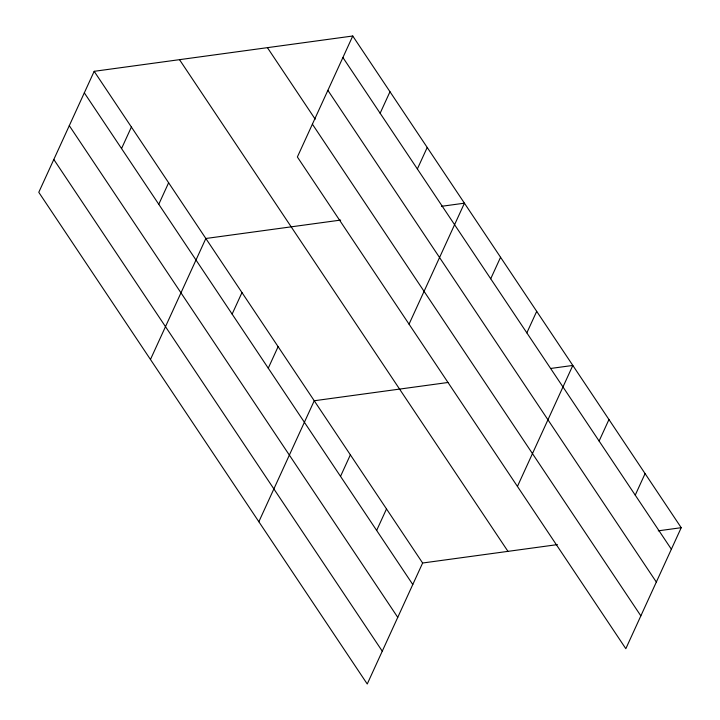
<?xml version="1.0" encoding="UTF-8"?>
<svg xmlns="http://www.w3.org/2000/svg" width="720" height="720" viewBox="0 0 720 720"><rect width="100%" height="100%" fill="white"/><g stroke="black" fill="none" stroke-linecap="round" stroke-linejoin="round"><path stroke-width="1.08" d="M352.755 36L297.369 156.987L625.824 648.684L681.219 527.697L352.755 36L94.176 71.316L38.781 192.303L367.245 684L422.631 563.013L557.424 544.608M121.545 148.554L131.4 127.035M158.778 204.282L168.624 182.763M150.462 359.478L205.848 238.491L340.641 220.086M232.128 314.1L241.983 292.581M380.133 113.247L389.988 91.728M268.263 368.181L278.109 346.662M417.357 168.975L427.212 147.456M258.849 521.739L314.244 400.752L447.93 382.491M409.041 324.171L464.436 203.175L441.459 206.316M340.524 476.361L350.37 454.833M490.716 278.784L500.562 257.265M376.65 530.442L386.505 508.923M526.842 332.874L536.697 311.355M517.437 486.423L572.823 365.436L550.944 368.424M599.103 441.045L608.958 419.526M635.238 495.135L645.084 473.616M658.242 530.838L681.219 527.697M342.909 57.519L671.364 549.216M327.879 90.342L656.334 582.048M267.426 47.655L315.198 119.169M312.39 124.164L640.854 615.861M179.505 59.661L507.969 551.358M94.176 71.316L422.631 563.013M84.321 92.835L412.785 584.532M69.291 125.658L397.755 617.355M53.811 159.471L382.266 651.177"/></g></svg>
